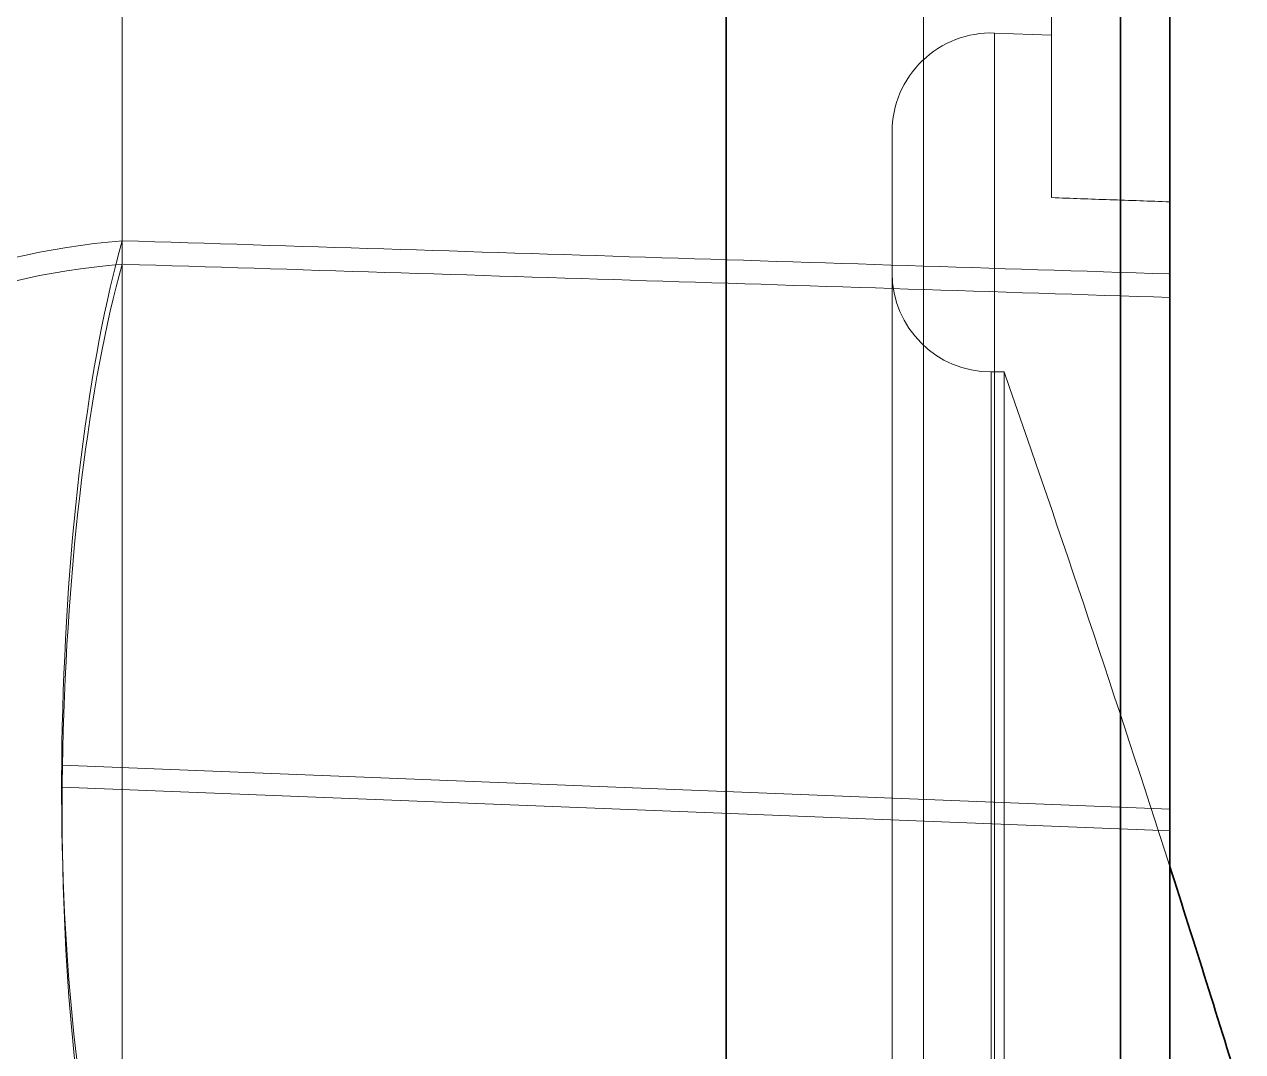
# Model space of a CAD drawing. Header units: millimetres. Extents: x 261 to 3841, y 268 to 4746.
# Drawn here: x 730.14 to 736.32, y 532.01 to 537.23 of the extents above; entities that cross this region are included whole.
import ezdxf
from ezdxf.lldxf.tags import DXFTag

# ---------------------------------------------------------------- set-up
doc = ezdxf.new("R2010")
doc.units = ezdxf.units.MM
doc.layers.add('110', color=7, linetype='Continuous', true_color=0xffffff)
doc.layers.add('20', color=7, linetype='Continuous', true_color=0xffffff)
tags = doc.linetypes.add('DASHED', pattern=[25.72, 12.86, -12.86]).pattern_tags.tags
tags[6:7] = [DXFTag(74, 4), DXFTag(75, 0), DXFTag(340, '0'), DXFTag(46, 0.0), DXFTag(50, 0.0), DXFTag(44, 0.0), DXFTag(45, 0.0)]
tags[4:5] = [DXFTag(74, 4), DXFTag(75, 0), DXFTag(340, '0'), DXFTag(46, 0.0), DXFTag(50, 0.0), DXFTag(44, 0.0), DXFTag(45, 0.0)]

msp = doc.modelspace()

# ---------------------------------------------------------------- linework, layer by layer
at = {"layer": '110', "color": 7, "linetype": 'Continuous', "lineweight": 35}
for p, q in [((735.7007, 593.1905), (735.7007, 299.1905)), ((733.7007, 301.1905), (733.7007, 591.1905))]:
    msp.add_line(p, q, dxfattribs=at)
at = {"layer": '110', "color": 7, "linetype": 'DASHED', "lineweight": 13}
msp.add_line((734.7007, 556.1905), (734.7007, 376.1905), dxfattribs=at)
at = {"layer": '20', "color": 7, "linetype": 'Continuous', "lineweight": 35}
msp.add_line((735.9507, 517.4862), (735.9507, 555.1905), dxfattribs=at)
at = {"layer": '20', "color": 7, "linetype": 'DASHED', "lineweight": 13}
for p, q in [((730.6371, 546.4758), (730.6371, 536.1274)), ((730.6371, 536.0086), (730.6371, 546.4213)), ((730.6371, 531.6931), (730.6371, 545.9686)), ((730.6371, 545.9247), (730.6371, 531.5203)), ((735.3507, 536.3462), (735.3507, 539.4277)), ((735.3507, 537.1717), (735.0621, 537.1818)), ((735.0621, 537.1818), (735.0621, 415.1993)), ((734.5421, 415.7015), (734.5421, 536.6796)), ((735.1102, 535.4616), (735.0446, 535.4616)), ((735.0446, 416.9195), (735.0446, 535.4616)), ((735.1102, 416.9195), (735.1102, 535.4616)), ((730.3301, 533.4665), (735.9507, 533.2433)), ((730.3328, 533.3549), (735.9507, 533.1321))]:
    msp.add_line(p, q, dxfattribs=at)
for centre, radius, start, end in [((735.0446, 536.6796), 0.5025, 88, 180), ((735.0446, 535.9641), 0.5025, 180, 270), ((640.3045, 502.3205), 100.4314, 17.757894, 19.267989)]:
    msp.add_arc(centre, radius, start, end, dxfattribs=at)
at = {"layer": '20', "color": 7, "linetype": 'Continuous', "lineweight": 35}
msp.add_arc((640.3045, 502.3205), 100.4314, 17.05291, 17.757894, dxfattribs=at)
at = {"layer": '20', "color": 7, "linetype": 'DASHED', "lineweight": 13}
for centre, major_axis, ratio, start_param, end_param in [((730.9507, 533.7838), (3, 0), 0.785496, 1.675516, 3.141593), ((730.9507, 533.7838), (-0.0932, -2.9986), 0.204762, 3.821601, 5.696552), ((730.9507, 533.6716), (-3, 0), 0.783262, 4.817109, 6.283185), ((730.9507, 533.6716), (-0.0935, -2.9985), 0.203853, 3.82514, 5.693659), ((730.9507, 533.7838), (-3, 0), 0.837031, 0, 1.43117), ((730.9507, 533.6716), (-3, 0), 0.8354, 0, 1.43117)]:
    msp.add_ellipse(centre, major_axis=major_axis, ratio=ratio, start_param=start_param, end_param=end_param, dxfattribs=at)
msp.add_open_spline([(735.9507, 536.325), (735.8493, 536.3286), (735.7479, 536.3322), (735.5479, 536.3392), (735.4493, 536.3427), (735.3507, 536.3462)], degree=3, knots=[0, 0, 0, 0, 0.506922, 0.506922, 1, 1, 1, 1], dxfattribs=at)
for points in [[(730.6371, 536.1274), (732.4069, 536.0724), (734.1764, 536.0162), (735.9456, 535.959)], [(730.6422, 536.0084), (732.412, 535.9532), (734.1815, 535.897), (735.9507, 535.8396)]]:
    msp.add_open_spline(points, degree=3, dxfattribs=at)

doc.saveas('drawing.dxf')
